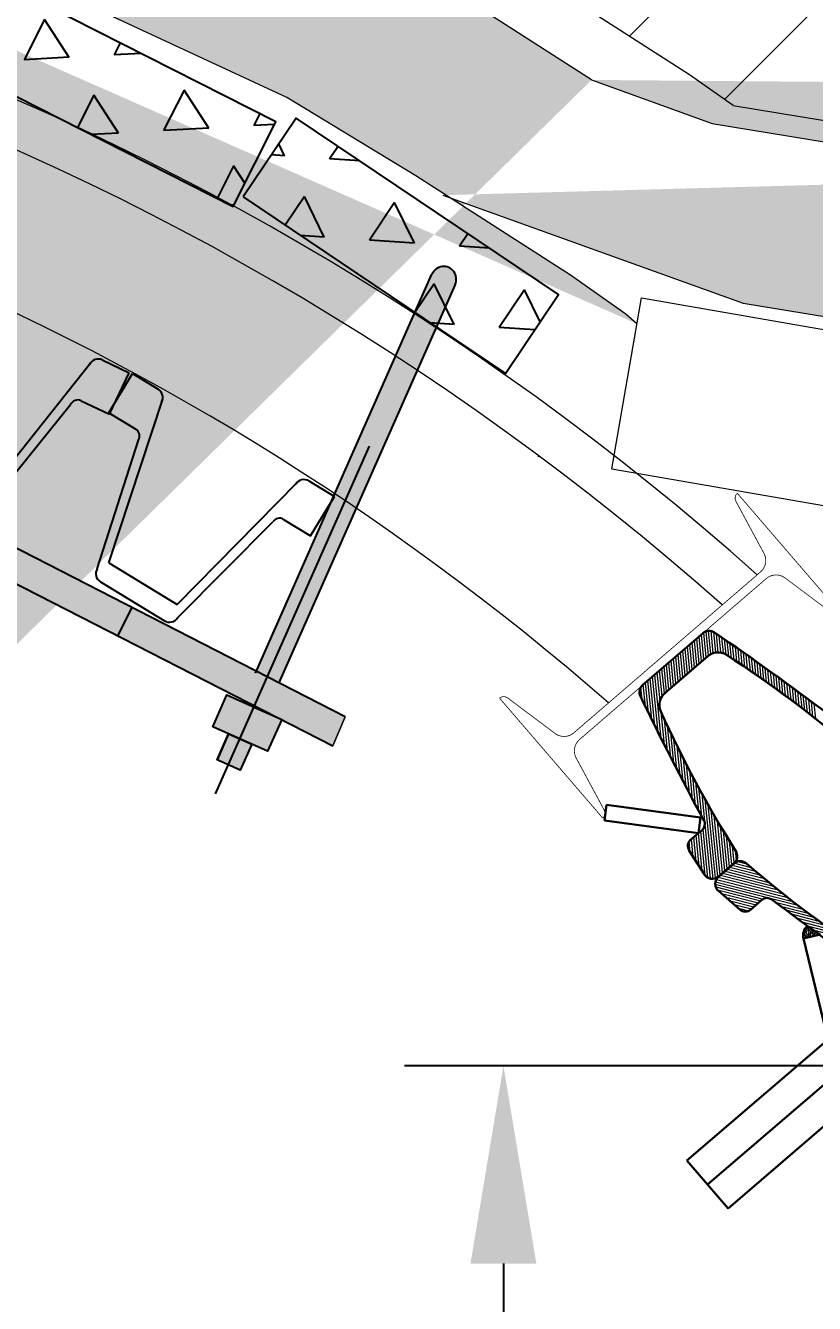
# Model space of a CAD drawing. Header units: millimetres. Extents: x -46762 to 217101, y -107409 to 31524.
# Drawn here: x 117915 to 118414, y -62025 to -61217 of the extents above; entities that cross this region are included whole.
import ezdxf

# ---------------------------------------------------------------- set-up
doc = ezdxf.new("R2010")
doc.units = ezdxf.units.MM
doc.styles.get("Standard").update_dxf_attribs({"font": 'TIMES.TTF'})
doc.dimstyles.new('ISO-25', dxfattribs={"dimscale": 50, "dimtxt": 2.5, "dimasz": 2.5, "dimexe": 1.25, "dimexo": 0.625, "dimtad": 1, "dimdec": 0, "dimtxsty": 'Standard', "dimcen": 2.5, "dimadec": 0, "dimazin": 0, "dimtfac": 1, "dimtdec": 0, "dimtmove": 0, "dimatfit": 3, "dimfxl": 1, "dimarcsym": 0})

# ---------------------------------------------------------------- blocks, each defined once
blk = doc.blocks.new('затяж')
h = blk.add_hatch()
h.set_pattern_fill('TRIANG', scale=6, style=0)
h.set_pattern_definition([(59.99999999999999, (-60928.14965484699, 7032.150187674619), (-28.5749897581405, 49.49334591314033), [28.575, -28.575]), (120, (-60928.14965484699, 7032.150187674619), (-57.14998975814051, 5.913140350699564e-06), [28.57499999999999, -28.57499999999999]), (0, (-60942.43715484699, 7056.896887674618), (28.575, 49.49334), [28.575, -28.575])])
h.paths.add_polyline_path([(59094.13031474774, -5736.145065864868), (59094.13031474774, -5936.145065864868), (59034.13031474774, -5936.145065864868), (59034.13031474774, -5736.145065864868)])
at = {"color": 7}
blk.add_lwpolyline([(59094.13031474774, -5736.145065864868), (59094.13031474774, -5936.145065864868), (59034.13031474774, -5936.145065864868), (59034.13031474774, -5736.145065864868), (59094.13031474774, -5736.145065864868)], dxfattribs=at)
blk = doc.blocks.new('сопр')
at = {"lineweight": 0}
h = blk.add_hatch(dxfattribs=at)
h.set_pattern_fill('AR-CONC', scale=0.01, style=0)
h.set_pattern_definition([(49.99999999999999, (0, 0), (1.82184668996004, -0.1593908553890309), [0.1905, -2.0955]), (355, (0, 0), (-0.3524282597566699, 1.9105664288218), [0.1524, -1.6764]), (100.451, (0.15182, -0.0132825), (1.469425016659592, 1.751166878202919), [0.1619, -1.7809]), (46.18420000000001, (0, 0.508), (2.710790408921299, -0.4204232793272715), [0.28575, -3.14325]), (96.6356, (0.225899, 0.472965), (2.374042344662371, 2.474255558900492), [0.24285, -2.67135]), (351.1840000000001, (0, 0.508), (2.374046058139339, 2.474251178605977), [0.2286, -2.5146]), (21, (0.254, 0.381), (1.516148798353833, -1.022655185167625), [0.1905, -2.0955]), (326.0000000000001, (0.254, 0.381), (0.6180202834764708, 1.841879661223193), [0.1524, -1.6764]), (71.4514, (0.380345, 0.295779), (2.134164907701245, 0.8192285771605745), [0.1619, -1.7809]), (37.50000000000001, (0, 0), (0.03088603250591817, 0.8455503887315311), [0, -1.65608, 0, -1.7018, 0, -1.68275]), (7.499999999999999, (0, 0), (0.6681966251030574, 1.001805748181195), [0, -0.9702799999999999, 0, -1.61798, 0, -0.6413500000000001]), (327.5, (-0.5664199999999999, 0), (1.355905951668714, -0.05728743992673458), [0, -0.635, 0, -1.9812, 0, -2.6289]), (317.5, (-0.82042, 0), (1.48129181386018, 0.2542649103333302), [0, -0.8255, 0, -1.31572, 0, -1.8669])])
edge = h.paths.add_edge_path()
edge.add_arc((64201.92335489833, -2667.571534069697), 8.299528506652026, 92.51439684783877, 152.5514570375888)
edge.add_line((64194.55814440739, -2663.74585140423), (64204.30368661218, -2668.748662409661))
edge.add_line((64204.3036866122, -2668.74866240967), (64201.55925110142, -2659.279996099849))
at = {"color": 7, "lineweight": 0}
for p, q in [((64208.83042515846, -2509.322464501332), (64232.18288210293, -2476.031672502046)), ((64209.91696833994, -2505.009127306523), (64230.24490313667, -2476.030033128038)), ((64211.0199338806, -2500.672378727457), (64228.30692417039, -2476.028393754037)), ((64212.13962152954, -2496.311791447755), (64226.36894520409, -2476.02675438008)), ((64213.27634053949, -2491.926924603067), (64224.4309662378, -2476.025115006079)), ((64214.43041009516, -2487.517323170072), (64222.49298727154, -2476.023475632075)), ((64215.60215976726, -2483.082517319432), (64220.3785997788, -2476.273320698285)), ((64223.82573682001, -2490.70983352861), (64234.12086106918, -2476.033311876025)), ((64226.68535328944, -2489.397605051789), (64236.05884003548, -2476.034951249985)), ((64228.87405126838, -2489.041824454023), (64237.99681900172, -2476.036590624029)), ((64230.82110627997, -2489.030525200746), (64239.934797968, -2476.038229997997)), ((64232.75908524626, -2489.032164574677), (64241.87277693425, -2476.039869372005)), ((64234.69706421254, -2489.033803948674), (64243.81075590056, -2476.041508745966)), ((64236.6350431788, -2489.035443322682), (64245.74873486681, -2476.043148119945)), ((64238.57302214507, -2489.037082696654), (64247.68671383309, -2476.044787493942)), ((64240.51100111133, -2489.038722070658), (64249.62469279936, -2476.046426867913)), ((64242.44898007762, -2489.040361444655), (64251.56267176565, -2476.04806624191)), ((64244.38695904386, -2489.042000818634), (64253.5006507319, -2476.049705615889)), ((64246.32493801013, -2489.043640192645), (64255.43862969815, -2476.051344989901)), ((64248.26291697641, -2489.045279566642), (64257.37660866444, -2476.052984363894)), ((64250.2008959427, -2489.046918940574), (64259.31458763069, -2476.054623737873)), ((64252.13887490895, -2489.048558314618), (64261.252566597, -2476.056263111837)), ((64254.07685387519, -2489.050197688601), (64263.19054556323, -2476.057902485882)), ((64256.01483284145, -2489.051837062605), (64265.12852452948, -2476.05954185986)), ((64257.95281180775, -2489.053476436566), (64267.06650349576, -2476.061181233854)), ((64259.89079077405, -2489.055115810523), (64269.00448246206, -2476.062820607789)), ((64261.82876974027, -2489.056755184582), (64270.94246142832, -2476.064459981797)), ((64263.76674870661, -2489.058394558491), (64272.86683024705, -2476.085501707901)), ((64265.69152166983, -2489.078860144309), (64274.53806187717, -2476.467410708559)), ((64267.44367666454, -2489.345406427223), (64275.93857167849, -2477.235255292508)), ((64269.01447022379, -2489.870497917629), (64277.09328241931, -2478.353506063533)), ((64270.42967823002, -2490.617389036874), (64277.96522351312, -2479.874867544724)), ((64271.6987625599, -2491.57259112431), (64278.52630415494, -2481.839385421452)), ((64272.81930076845, -2492.739557568653), (64279.05629061024, -2483.848230543899)), ((64273.77591977173, -2494.140203928488), (64279.58461644021, -2485.859443020265)), ((64274.53241380121, -2495.826144417988), (64280.11127715809, -2487.873029246934)), ((64275.10841437519, -2497.76939274016), (64280.63626825111, -2489.888995657147)), ((64275.67289567565, -2499.72906270649), (64281.15958518047, -2491.907348721368)), ((64276.23321569052, -2501.694664917726), (64281.681223381, -2493.928094947587)), ((64206.70545198504, -2517.880549697507), (64218.28340337292, -2501.375255528757)), ((64207.76001368534, -2513.61280465778), (64219.64522715675, -2496.669483854963)), ((64276.78934635415, -2503.666239383634), (64282.20117826091, -2495.951240881674)), ((64277.34125918686, -2505.643826704312), (64282.71944520182, -2497.976793107657)), ((64277.8889252864, -2507.627468082224), (64283.23601955827, -2500.004758247931)), ((64278.43231531944, -2509.617205334354), (64283.75089665764, -2502.03514296365)), ((64204.64279158034, -2526.349803066427), (64215.72436633819, -2510.552133417979)), ((64205.66646647466, -2522.126089634847), (64216.97745978484, -2506.001365521664)), ((64278.97139951273, -2511.613080904808), (64284.26407179997, -2504.067953955091)), ((64279.50614764412, -2513.615137877776), (64284.77554025758, -2506.103197961816)), ((64280.0365290332, -2515.623419990596), (64285.28529727503, -2508.140881763175)), ((64280.56251253169, -2517.637971647579), (64285.7933380688, -2510.181012178422)), ((64280.56251253169, -2517.637971647579), (64285.79333806875, -2510.181012178447)), ((64202.64034945476, -2534.733210470215), (64213.36592867279, -2519.443040888971)), ((64203.63416941204, -2530.552057635163), (64214.52136332104, -2515.031493407485)), ((64281.12699383216, -2519.597641613906), (64286.29965782697, -2512.223596067306)), ((64281.68731384703, -2521.563243825145), (64286.80425170931, -2514.268640330043)), ((64282.11375697733, -2523.719698224966), (64287.30711484663, -2516.316151907933)), ((64282.62182772707, -2525.75978593561), (64287.80824234084, -2518.366137783712)), ((64200.69614924626, -2543.033589370742), (64211.18870190316, -2528.075617758888)), ((64201.66108827573, -2538.893608604376), (64212.25575021143, -2523.790072062453)), ((64283.12533747568, -2527.806375717522), (64288.30762926461, -2520.418604981653)), ((64283.62425205261, -2529.859516283537), (64288.80527066111, -2522.473560568022)), ((64284.11853674494, -2531.919257119753), (64289.30116154383, -2524.531011651612)), ((64284.60815628537, -2533.985648502505), (64289.79529689629, -2526.590965383737)), ((64199.74530227773, -2547.153480779023), (64210.16282347769, -2532.302472500072)), ((64285.09307484012, -2536.058741515739), (64290.2876716718, -2528.653428958885)), ((64285.57325599628, -2538.138588068901), (64290.77828079323, -2530.718409614914)), ((64285.57325599628, -2538.138588068905), (64290.77828079323, -2530.718409614907)), ((64286.04866274883, -2540.225240915603), (64291.26711915272, -2532.78591463347)), ((64286.5192574874, -2542.318753672542), (64291.75418161145, -2534.855951340396)), ((64197.88499537467, -2555.334263073997), (64208.22746075463, -2540.590252859467)), ((64198.8083235704, -2551.253601873603), (64209.17630282971, -2536.473219586842)), ((64286.98500198238, -2544.419180838922), (64292.23946299937, -2536.928527105923)), ((64287.44585737096, -2546.526577816883), (64292.72295811495, -2539.003649345301)), ((64287.90178414244, -2548.641000932032), (64293.20466172495, -2541.081325518979)), ((64288.35274212332, -2550.762507454954), (64293.68456856401, -2543.161563133046)), ((64196.07844841671, -2563.438406274679), (64206.436681886, -2548.671917389744)), ((64196.97510576357, -2559.39576649895), (64207.31473765058, -2544.655795654857)), ((64288.79869046177, -2552.891155623085), (64294.16267333461, -2545.244369739652)), ((64289.23958761182, -2555.027004663676), (64294.63897070655, -2547.329752937312)), ((64289.67539131684, -2557.170114816894), (64295.11345531688, -2549.417720371446)), ((64290.10605859267, -2559.320547360014), (64295.58612176948, -2551.508279734579)), ((64291.47070884471, -2557.375129462405), (64295.58612176947, -2551.508279734553)), ((64174.66521371621, -2596.729065256339), (64205.59193958416, -2552.640548123512)), ((64175.82573359452, -2597.839034638026), (64204.77924561915, -2556.563491394176)), ((64177.23195472144, -2598.59873727131), (64203.99741565247, -2560.442435570843)), ((64290.53154571016, -2561.47836463249), (64296.05696463486, -2553.60143876688)), ((64290.95180817722, -2563.643630061291), (64296.52597844983, -2555.697205256572)), ((64178.91030360347, -2598.970500061052), (64203.24533906626, -2564.278963927893)), ((64180.83695906287, -2598.98828199823), (64202.52197267347, -2568.074563611815)), ((64173.35585679264, -2593.0668918345), (64189.53962826166, -2569.995633378909)), ((64173.78571116272, -2595.218483239663), (64191.53824229593, -2569.910832621954)), ((64173.78635716673, -2589.688796044738), (64187.60164929539, -2569.993994004937)), ((64174.31628008717, -2586.16896547658), (64185.66367032911, -2569.992354630966)), ((64174.84620300763, -2582.649134908319), (64183.72569136282, -2569.990715257005)), ((64175.37612592802, -2579.129304340204), (64181.78771239655, -2569.989075883001)), ((64175.90604884851, -2575.609473771936), (64179.72212713241, -2570.169349475629)), ((64182.77493802915, -2598.989921372202), (64201.82633510215, -2571.830633646685)), ((64184.71291699538, -2598.991560746246), (64201.15750176807, -2575.548492101094)), ((64186.65089596174, -2598.993200120189), (64200.51460036218, -2579.229382521375)), ((64188.58887492799, -2598.994839494168), (64199.89680678886, -2582.874479721442)), ((64190.5268538943, -2598.996478868128), (64199.30334150272, -2586.484895005608)), ((64192.46889934685, -2598.992321141224), (64198.73346619539, -2590.06168089142)), ((64175.82365947079, -2600.290945187771), (64204.70729855319, -2641.615414013129)), ((64177.23116387752, -2599.533622737868), (64203.93203224877, -2637.735152658322)), ((64178.91013931837, -2599.164699971854), (64203.18644752156, -2633.897357400354)), ((64180.83682210417, -2599.150177647651), (64202.46950370206, -2630.100539329931)), ((64182.77480107044, -2599.151817021626), (64201.78022178658, -2626.343297764623)), ((64184.71278003672, -2599.153456395597), (64201.1176794222, -2622.624313073484)), ((64186.65075900297, -2599.155095769569), (64200.48100640495, -2618.942340236186)), ((64188.58873796926, -2599.15673514357), (64199.86938062809, -2615.296203046317)), ((64190.52671693556, -2599.158374517592), (64199.28202442743, -2611.684788882187)), ((64192.46875257431, -2599.165817863657), (64198.71820127632, -2608.107043978744)), ((64194.82355924066, -2599.763821956378), (64198.17721279087, -2604.561969142451)), ((64194.82471437321, -2598.398301848603), (64198.18648079348, -2593.605835389324)), ((64173.34571251898, -2605.058902539524), (64189.49042799578, -2628.157508276563)), ((64173.77049709016, -2608.437721835096), (64187.55244902951, -2628.155868902559)), ((64173.77920641396, -2602.90804145296), (64191.48889569926, -2628.245690240521)), ((64174.66126336664, -2601.398949571481), (64205.51335437242, -2645.539726615825)), ((64174.29446427058, -2611.958443909352), (64185.61447006322, -2628.154229528533)), ((64174.81843145099, -2615.479165983583), (64183.67649109697, -2628.152590154587)), ((64175.34239863139, -2618.999888057846), (64181.7385121307, -2628.150950780644)), ((64175.86636581183, -2622.520610132127), (64179.67323481413, -2627.967182808035)), ((64196.01814504261, -2634.72578863665), (64206.35138118687, -2649.509780836874)), ((64196.9079616164, -2638.769939625374), (64207.22264106929, -2653.527382351993)), ((64197.81097852124, -2642.83297662314), (64208.1284846292, -2657.594463508427)), ((64198.72740157968, -2646.915194104899), (64209.07035999496, -2661.713096175834)), ((64199.65744220716, -2651.016894547451), (64210.04982300459, -2665.885506326555)), ((64200.60131762786, -2655.138388738247), (64211.06854881038, -2670.114090638395)), ((64201.55925110142, -2659.279996099849), (64212.12834514451, -2674.401435474232)), ((64202.53147216121, -2663.442045030763), (64213.23116754663, -2678.750338668331))]:
    blk.add_line(p, q, dxfattribs=at)
at = {"color": 7, "lineweight": 30}
for p, q in [((64222.09819664234, -2476.023141671016), (64272.3845716205, -2476.065679890722)), ((64229.38274504166, -2489.029308463028), (64265.07802932488, -2489.059503796183)), ((64155.36193568532, -2518.464363526455), (64147.87425642599, -2525.092686037411)), ((64195.1318707511, -2563.390439082454), (64155.36193568532, -2518.464363526455)), ((64147.87425642599, -2525.092686037411), (64187.64419149177, -2570.01876159341)), ((64187.64419149177, -2570.01876159341), (64195.1318707511, -2563.390439082454)), ((64173.40079129269, -2592.249784628119), (64176.12658905511, -2574.14461137219)), ((64181.05909657504, -2569.988459532695), (64190.61219260925, -2569.996540681866)), ((64179.35011276685, -2599.148920011248), (64192.20499097417, -2599.159794202009)), ((64179.35024971535, -2598.987024361908), (64192.20512792267, -2598.997898552669)), ((64173.3892645434, -2605.876084585681), (64176.08442739242, -2623.985843537288)), ((64181.00989631934, -2628.150334430244), (64190.56299235349, -2628.158415579419)), ((64194.55814440739, -2663.74585140423), (64167.15704368727, -2717.12355910441)), ((64204.30368661218, -2668.748662409661), (64194.55814440739, -2663.74585140423)), ((64204.3036866122, -2668.74866240967), (64201.55925110142, -2659.279996099849)), ((64046.98660224275, -2722.036995163442), (64046.9696838614, -2742.036988007651)), ((64446.98717790077, -2722.689073169142), (64046.98660224275, -2722.036995163442)), ((64046.96968386076, -2742.036988007651), (64046.95276547941, -2762.036980851863)), ((64446.97025951878, -2742.689066013354), (64046.96968386076, -2742.036988007651)), ((64046.95276547943, -2762.036980851855), (64446.95360651043, -2762.375349311245))]:
    blk.add_line(p, q, dxfattribs=at)
at = {"color": 7, "linetype": 'Continuous', "const_width": 0.5}
for points in [[(64148.0028474494, -2423.226619102924, -0.3521042812323815), (64151.90937965901, -2426.36696446574, -0.3521042812323815)], [(64346.47992081343, -2423.226619102924, 0.3521042812323815), (64342.57338860381, -2426.36696446574, 0.3521042812323815)], [(64247.24138413141, -2470.488766060183), (64169.32056133719, -2470.488766060183, -0.3521042812323841), (64160.04254733936, -2463.030445823495), (64156.69509636147, -2447.818610163486)], [(64247.24138413141, -2470.488766060183), (64325.16220692563, -2470.488766060183, 0.3521042812323841), (64334.44022092347, -2463.030445823495), (64337.78767190135, -2447.818610163486)], [(64247.24138413141, -2476.044410780869), (64325.16220692563, -2476.044410780869, -0.3521042812323841), (64334.44022092347, -2483.502731017556), (64337.78767190135, -2498.714566677566)], [(64148.0028474494, -2523.306557738128, 0.3521042812323815), (64151.90937965901, -2520.166212375312, 0.3521042812323815)]]:
    blk.add_lwpolyline(points, format="xyb", dxfattribs=at)
for points in [[(64148.0028474494, -2473.266588420526), (64148.0028474494, -2423.22661910288)], [(64346.47992081343, -2473.266588420526), (64346.47992081343, -2423.22661910288)], [(64156.69509636147, -2447.818610163486), (64151.90937965901, -2426.070857478179)], [(64337.78767190135, -2447.818610163486), (64342.57338860381, -2426.070857478179)], [(64148.0028474494, -2473.266588420526), (64148.0028474494, -2523.306557738172)], [(64346.47992081343, -2473.266588420526), (64346.47992081343, -2523.306557738172)], [(64156.69509636147, -2498.714566677566), (64151.90937965901, -2520.462319362873)], [(64337.78767190135, -2498.714566677566), (64342.57338860381, -2520.462319362873)]]:
    blk.add_lwpolyline(points, dxfattribs=at)
at = {"color": 7, "linetype": 'Continuous', "lineweight": 30, "const_width": 0.5}
blk.add_lwpolyline([(64247.24138413141, -2476.044410780869), (64169.32056133719, -2476.044410780869, 0.3521042812323841), (64160.04254733936, -2483.502731017556), (64156.69509636147, -2498.714566677566)], format="xyb", dxfattribs=at)
at = {"color": 7, "lineweight": 30}
for centre, radius, start, end in [((64222.09312112781, -2482.023139525278), 5.999999999999967, 88.55795276308022, 165.1908510867638), ((64272.37949610599, -2482.065677745002), 5.999999999999967, 14.71221371452879, 91.34511203825247), ((66106.20786860578, -2984.984279080065), 1956.091849773699, 165.0531000712083, 167.6351816048644), ((62387.41651654102, -2981.83848136276), 1956.091849773699, 12.26788319689842, 14.84996472987031), ((64229.37428585079, -2499.029304885134), 9.999999999999947, 86.30292904929168, 163.4163146823902), ((64265.06957013401, -2499.059500218289), 9.999999999999947, 16.48675011903077, 93.60013575134845), ((64929.58206621752, -2704.671139233687), 739.7803755817811, 163.6302472352852, 171.3911670739528), ((63564.51487929355, -2703.516402429697), 739.7803755817811, 8.511897727422332, 16.27281756638537), ((64190.61642220468, -2564.996542467761), 4.999999999999973, 269.9515324010541, 348.198410721026), ((64181.0548669796, -2574.988457743741), 4.999999999999973, 89.51427913074228, 172.5927093947519), ((64179.3553252299, -2592.987026508647), 5.999999999999967, 169.9344177067899, 270.5455858640982), ((64179.34503725229, -2605.148917864495), 5.999999999999985, 89.35747893691448, 189.9686470945139), ((64192.19991545963, -2605.159792054757), 5.999999999999985, 8.140764774182939, 89.95153240105405), ((64192.21020343721, -2592.997900699935), 5.999999999999967, 269.9515324010541, 351.7623000267216), ((64929.75965592486, -2494.734226765155), 739.7803755817832, 188.5118977274223, 196.2728175663854), ((64181.01412591478, -2623.150336219198), 4.999999999999988, 187.3103554066714, 270.3887856705797), ((64190.55876275807, -2633.158413793542), 4.999999999999988, 11.70465407978735, 89.95153240105405), ((66106.85801867745, -2216.412147832089), 1956.091849773704, 192.2678831968984, 194.8499647298703), ((64201.92335489833, -2667.571534069697), 8.299528506652026, 92.51439684783877, 152.5514570375888)]:
    blk.add_arc(centre, radius, start, end, dxfattribs=at)
blk = doc.blocks.new('СВПУСИЛ')
for p, q in [((92889.34829006574, -42718.48972523742), (92841.87090192134, -42717.02425091516)), ((92835.68864560979, -42722.83628213483), (92813.13744283852, -42805.17972907244)), ((92895.1603212854, -42724.67198154904), (92912.59007695144, -42808.24951212644)), ((92839.92056259899, -42729.97024166628), (92812.07433528174, -42834.5254429917)), ((92890.49647502229, -42731.53135747064), (92839.92056259899, -42729.97024166628)), ((92890.49647502229, -42731.53135747064), (92911.8412693842, -42837.60492747583)), ((92807.98556257886, -42810.02308842212), (92787.99508336019, -42809.40604660222)), ((92937.42391551984, -42814.01843420598), (92917.43343630117, -42813.40139238608)), ((92806.09132797911, -42838.97843119822), (92787.10037272134, -42838.39224146931)), ((92936.52920488098, -42843.00462907307), (92917.5382496232, -42842.41843934415))]:
    blk.add_line(p, q)
at = {"color": 7}
for p, q in [((92787.99508336019, -42809.40604660222), (92787.10037272134, -42838.39224146931)), ((92937.42391551984, -42814.01843420598), (92936.52920488098, -42843.00462907307))]:
    blk.add_line(p, q, dxfattribs=at)
for centre, radius, start, end in [((92841.68578937539, -42723.02139468079), 5.999999999999999, 88.23202484565921, 178.2320248464925), ((92889.16317751977, -42724.48686900306), 5.999999999999999, 358.2320248464926, 88.23202484565921), ((92808.13982303382, -42805.02546861746), 4.999999999999999, 268.2320248456592, 358.2320248464926), ((92917.58769675612, -42808.40377258141), 4.999999999999999, 178.2320248464925, 268.2320248456592), ((92806.27644052506, -42832.98128743262), 5.999999999999999, 268.2320248456592, 358.2320248464926), ((92917.7233621692, -42836.42129557856), 5.999999999999999, 178.2320248464925, 268.2320248456592)]:
    blk.add_arc(centre, radius, start, end)
blk = doc.blocks.new('*D307')
at = {"color": 0, "lineweight": -2}
for p, q in [((118432.737894048, -61874.48494132239), (118154.3790687754, -61874.48494132239)), ((118216.8790687754, -61999.48494132239), (118216.8790687754, -64135.77303888099)), ((118952.04455133, -64260.77303888099), (118154.3790687754, -64260.77303888099))]:
    blk.add_line(p, q, dxfattribs=at)
at = {"color": 0, "lineweight": 0}
for points in [[(118196.0457354421, -61999.48494132239), (118237.7124021087, -61999.48494132239), (118216.8790687754, -61874.48494132239)], [(118196.0457354421, -64135.77303888099), (118237.7124021087, -64135.77303888099), (118216.8790687754, -64260.77303888099)]]:
    blk.add_solid(points, dxfattribs=at)
at = {"layer": 'Defpoints', "color": 0, "lineweight": 0}
for p in [(118463.987894048, -61874.48494132239), (118216.8790687754, -64260.77303888099), (118983.29455133, -64260.77303888099)]:
    blk.add_point(p, dxfattribs=at)
at = {"color": 0, "lineweight": 15, "insert": (118122.0475979751, -63067.62899010166), "char_height": 125, "attachment_point": 5, "rotation": 90}
blk.add_mtext('2500', dxfattribs=at)

msp = doc.modelspace()

# ---------------------------------------------------------------- hatches: boundary and pattern name
at = {"lineweight": 0}
h = msp.add_hatch(dxfattribs=at)
h.set_pattern_fill('JIS_WOOD', scale=100, style=0)
h.set_pattern_definition([(45, (56195.76325502712, -58324.64049932285), (-49.99999991609842, 49.99999991609842), [])])
h.paths.add_polyline_path([(118750.6534083098, -61682.60945794475), (118752.1618696954, -61706.47995141597), (118077.335959124, -61582.50039623585), (118184.405920295, -61219.59797723568), (118348.9813645023, -61278.76440225547), (118383.5420986236, -61284.43236431377), (118372.1248235221, -61274.63384550296), (118334.618646199, -61248.08212775231), (118229.9147656879, -61180.92165640197), (118142.4009282779, -61127.81787509421), (117987.6888113358, -61055.97172512751), (117820.7092073889, -60994.17817127724), (117734.1855293716, -60961.33934482369), (117539.233634408, -60923.0274382624), (117477.9002337936, -60909.89197684226), (117359.155455072, -60895.09214854541), (117240.9472528315, -60885.11908793316), (117198.29455133, -60884.24012935422), (117155.6418498286, -60885.11908793316), (117037.4336475881, -60895.09214854541), (116918.6888688665, -60909.89197684226), (116857.355468252, -60923.0274382624), (116662.4035732884, -60961.33934482369), (116575.8798952712, -60994.17817127724), (116408.9002913243, -61055.97172512751), (116254.1881743822, -61127.81787509421), (116166.6743369722, -61180.92165640197), (116061.9704564611, -61248.08212775231), (116024.464279138, -61274.63384550296), (115880.6917520873, -61398.02211444307), (115850.9996498785, -61402.70744725284), (115825.9955316629, -61426.13584033466), (115813.4934725552, -61457.37323670161), (115669.3123174432, -61608.66463535051), (115676.0019449586, -61646.55016244807), (115575.6598376048, -61766.89325899729), (115459.709175726, -61931.80736048106), (115350.4481413626, -62114.5502097451), (115267.9444643723, -62301.7505053092), (115202.6884649063, -62461.55220290623), (115141.0438384059, -62654.33104957284), (115089.3423026176, -62924.61897410438), (115063.5134358043, -63258.64457685377), (115063.5134358043, -64263.94048848236), (119333.0756668558, -64263.94048848236), (119333.0756668558, -63258.64457685377), (119307.2468000424, -62924.61897410438), (119255.5452642542, -62654.33104957284), (119193.9006377538, -62461.55220290623), (119128.6446382878, -62301.7505053092), (119046.1409612974, -62114.5502097451), (118936.8799269341, -61931.80736048106), (118820.9292650552, -61766.89325899729)])
h.paths.add_polyline_path([(119046.055732599, -64581.17296892763), (119653.2928341847, -64452.10073849611), (119653.2928341847, -64132.12816369134), (119333.0756668558, -64200.19242376649), (119333.0756668558, -63258.64457685383), (119307.2468000425, -62924.61897410447), (119255.5452642542, -62654.33104957284), (119193.9006377537, -62461.55220290615), (119128.6446382877, -62301.75050530936), (119046.1409612975, -62114.55020974522), (118936.8799269341, -61931.80736048109), (118820.9292650552, -61766.89325899728), (118750.6534083098, -61682.60945794472), (118752.1618696954, -61706.47995141597), (118077.335959124, -61582.50039623585), (118184.405920295, -61219.59797723568), (118348.9813645024, -61278.76440225548), (118383.5420986236, -61284.43236431377), (118372.1248235221, -61274.63384550291), (118362.1478556018, -61267.57085867964), (118440.5054303993, -61280.4215047155), (118620.1096206667, -61100.1441849437), (118698.3943887555, -61113.04402718857), (118548.1993643509, -60984.14385102234), (118505.0672604293, -60953.60937560909), (118384.6577978416, -60876.37483355621), (118284.01688482, -60815.30548505228), (118106.0979503366, -60732.68241259058), (117914.0714057977, -60661.61982566275), (117814.5691760779, -60623.85517524118), (117590.3744968697, -60579.7964826957), (117519.8410861631, -60564.69070206254), (117383.2845906333, -60547.67089952116), (117247.3451580567, -60536.20187981708), (117198.29455133, -60535.19107745129), (117149.2439446033, -60536.20187981708), (117013.3045120268, -60547.67089952116), (116876.7480164969, -60564.69070206254), (116806.2146057904, -60579.7964826957), (116582.0199265822, -60623.85517524118), (116482.5176968624, -60661.61982566275), (116290.4911523234, -60732.68241259058), (116112.57221784, -60815.30548505228), (116011.9313048185, -60876.37483355621), (115891.5218422308, -60953.60937560909), (115848.3897383091, -60984.14385102234), (115683.0513322009, -61126.04036030346), (115648.9054146608, -61131.42849303471), (115620.1506787129, -61158.3711450788), (115605.773310739, -61194.29415090079), (115439.9649823601, -61368.27925934702), (115447.6580540029, -61411.84761550922), (115332.2646305461, -61550.24217654082), (115198.9213693854, -61739.89339324715), (115073.2711798675, -61950.04766990081), (114978.3919513286, -62165.32800979952), (114903.3475519427, -62349.0999620361), (114832.4562314673, -62570.7956357027), (114772.9994653108, -62881.62674891397), (114743.2962684754, -63265.75619207577), (114743.2962684754, -64581.17296892763)])
at = {"lineweight": 15}
h = msp.add_hatch(dxfattribs=at)
h.set_pattern_fill('GRAVEL', scale=10, style=0)
h.set_pattern_definition([(228.0128, (24572.1670675493, -18661.38355856139), (-2032.001726589601, -2286.002808951258), [34.1721, -3383.05]), (184.9697, (24549.3070675493, -18686.78355856139), (3048.004930617913, 253.9982075387458), [58.6405, -5805.4]), (132.5104, (24490.8870675493, -18691.86355856138), (2539.998151833169, -2794.002729246041), [41.34819999999999, -4093.47]), (267.2737, (24391.8270675493, -18755.36355856138), (253.9988970828173, 5079.998365336643), [53.40049999999999, -5286.639999999999]), (292.8337, (24389.2870675493, -18808.70355856138), (-1270.003605550191, 3048.001733005111), [52.3634, -5183.98]), (357.2737, (24409.6070675493, -18856.96355856139), (-5079.998365336643, 253.9988970828175), [53.40049999999999, -5286.639999999999]), (37.6942, (24462.9470675493, -18859.50355856138), (-3302.002086123993, -2539.997735698489), [70.61939999999998, -6991.310000000001]), (72.2553, (24518.8270675493, -18816.32355856138), (1778.00355654672, 5588.00162060364), [66.672, -6600.53]), (121.4296, (24539.1470675493, -18752.82355856138), (-2032.000523526448, 3301.996115997269), [53.5813, -5304.55]), (175.2364, (24511.2070675493, -18707.10355856139), (2793.997805305446, -253.9976162721156), [61.17129999999999, -2997.389999999999]), (222.3974, (24450.2470675493, -18702.02355856138), (-3048.000091723971, -2793.996365063697), [79.1078, -7831.68]), (138.8141, (24643.2870675493, -18757.90355856139), (-1777.998867422474, 1523.997655712401), [27.0005, -2673.06]), (171.4692, (24622.9670675493, -18740.12355856139), (3301.99495955914, -508.0012800045699), [51.36819999999998, -5085.459999999998]), (225, (24572.1670675493, -18732.50355856138), (-5.329070518200751e-14, -253.9998268700197), [35.9209, -323.289]), (203.1986, (24554.3870675493, -18702.02355856138), (1270.004282559083, 508.0022274306265), [19.3441, -1915.06]), (291.8014, (24536.6070675493, -18709.64355856138), (-254.0001781894509, 762.0004908731864), [27.3566, -1340.48]), (30.9638, (24546.7670675493, -18735.04355856138), (761.9991954808227, 508.0003958660552), [44.43199999999999, -1436.629999999999]), (161.5651, (24584.8670675493, -18712.18355856138), (508.0002318180981, -253.9996222465077), [32.1287, -771.0899999999999]), (16.38950000000001, (24389.2870675493, -18709.64355856138), (2540.001401396935, 761.9984149967804), [45.00880000000001, -4455.88]), (70.3462, (24432.4670675493, -18696.94355856139), (-1015.997168867651, -2793.9960488545), [37.7599, -3738.219999999999]), (293.1986, (24584.8670675493, -18661.38355856139), (-508.0022274306264, 1270.004282559083), [38.688, -1895.72]), (343.6105, (24600.1070675493, -18696.94355856139), (-2540.001401396935, 761.9984149967811), [45.00879999999999, -4455.879999999998]), (339.444, (24389.2870675493, -18867.12355856139), (-1270.001576425591, 507.9993836050138), [43.4035, -2126.77]), (294.7751, (24429.9270675493, -18882.36355856138), (-1269.997040362684, 2793.998702615667), [36.36719999999998, -3600.359999999999]), (66.80140000000002, (24587.4070675493, -18915.38355856139), (508.0022274306268, 1270.004282559083), [38.688, -1895.72]), (17.35400000000001, (24602.6470675493, -18879.82355856138), (-3302.000178185996, -1015.998467560563), [42.57829999999999, -4215.239999999999]), (69.444, (24462.9470675493, -18915.38355856139), (-507.9993836050144, -1270.001576425591), [21.7018, -2148.48]), (101.3099, (24572.1670675493, -18915.38355856139), (-253.9987462887348, 1015.996746090262), [12.9515, -1282.2]), (165.9638, (24569.6270675493, -18902.68355856138), (762.0005354697173, -253.9995604123641), [52.3634, -994.905]), (186.0090000000001, (24518.8270675493, -18889.98355856138), (2539.996254442795, 253.9994068547858), [48.5267, -4804.139999999999]), (303.6901, (24546.7670675493, -18757.90355856139), (-254.0000871307233, 507.999509923184), [36.6324, -879.178]), (353.1572, (24567.0870675493, -18788.38355856139), (4318.001785664343, -508.002275165484), [63.95569999999999, -6331.599999999999]), (60.94540000000001, (24630.5870675493, -18796.00355856138), (-1015.997636582909, -1777.995761083413), [26.1508, -2588.94]), (90, (24643.2870675493, -18773.14355856138), (-254, 254), [15.24, -238.76]), (120.2564, (24513.7470675493, -18882.36355856138), (1015.997846683611, -1777.999103247756), [35.2867, -3493.39]), (48.01279999999999, (24495.9670675493, -18851.88355856139), (2032.001726589601, 2286.002808951258), [68.3443, -3348.88]), (0, (24541.6870675493, -18801.08355856139), (254, 254), [66.04, -187.96]), (325.3048, (24607.7270675493, -18801.08355856139), (-2539.995599095369, 1778.000169048476), [40.161, -3975.93]), (254.0546, (24640.7470675493, -18823.94355856139), (-254.0006479701474, -1016.002420320363), [36.9829, -1812.17]), (207.646, (24630.5870675493, -18859.50355856138), (-4825.998304902272, -2540.001597472339), [60.2145, -5961.25]), (175.4261, (24577.2470675493, -18887.44355856139), (-3302.000760474751, 253.9987711219462), [63.70289999999999, -6306.579999999998]), (175.4261, (24577.2470675493, -18887.44355856139), (-3302.000760474751, 253.9987711219462), [63.70289999999999, -6306.579999999998])])
edge = h.paths.add_edge_path()
edge.add_line((115105.3718890499, -64260.77303888099), (115105.3718890499, -63247.91589665))
edge.add_line((115105.3718890499, -63247.91589665), (115130.6943074944, -62920.43981552315))
edge.add_line((115130.6943074944, -62920.43981552315), (115181.3820876789, -62655.45165421772))
edge.add_line((115181.3820876789, -62655.45165421772), (115241.8179960127, -62466.45278493673))
edge.add_line((115241.8179960127, -62466.45278493673), (115305.7944660774, -62309.78445395925))
edge.add_line((115305.7944660774, -62309.78445395925), (115386.680423911, -62126.25475242582))
edge.add_line((115386.680423911, -62126.25475242582), (115493.7990850516, -61947.0950962846))
edge.add_line((115493.7990850516, -61947.0950962846), (115607.4762045406, -61785.41460463384))
edge.add_line((115607.4762045406, -61785.41460463384), (115705.8508195933, -61667.43117664442))
edge.add_line((115705.8508195933, -61667.43117664442), (115699.2923612449, -61630.28850301935))
edge.add_line((115699.2923612449, -61630.28850301935), (115840.6464348841, -61481.96360238318))
edge.add_line((115840.6464348841, -61481.96360238318), (115852.903355578, -61451.33870398421))
edge.add_line((115852.903355578, -61451.33870398421), (115877.4171969658, -61428.36969115889))
edge.add_line((115877.4171969658, -61428.36969115889), (115906.527101092, -61423.7762276199))
edge.add_line((115906.527101092, -61423.7762276199), (116047.4805589849, -61302.80733650215))
edge.add_line((116047.4805589849, -61302.80733650215), (116084.2513210664, -61276.77624066817))
edge.add_line((116084.2513210664, -61276.77624066817), (116186.9021843126, -61210.9326413051))
edge.add_line((116186.9021843126, -61210.9326413051), (116272.7000641263, -61158.87011061121))
edge.add_line((116272.7000641263, -61158.87011061121), (116424.3786101479, -61088.43270868308))
edge.add_line((116424.3786101479, -61088.43270868308), (116588.0841042135, -61027.85079314359))
edge.add_line((116588.0841042135, -61027.85079314359), (116672.9112395245, -60995.65586524796))
edge.add_line((116672.9112395245, -60995.65586524796), (116864.0405483124, -60958.09517254081))
edge.add_line((116864.0405483124, -60958.09517254081), (116924.1713332285, -60945.21726918773))
edge.add_line((116924.1713332285, -60945.21726918773), (117040.5877829556, -60930.70763360259))
edge.add_line((117040.5877829556, -60930.70763360259), (117156.478177309, -60920.93012319843))
edge.add_line((117156.478177309, -60920.93012319843), (117198.29455133, -60920.06839910142))
edge.add_line((115205.034872968, -64260.77303888099), (115205.034872968, -63251.9129488442))
edge.add_line((115205.034872968, -63251.9129488442), (115229.1514619627, -62940.03096681862))
edge.add_line((115229.1514619627, -62940.03096681862), (115277.4255383289, -62687.66128938488))
edge.add_line((115277.4255383289, -62687.66128938488), (115334.9835462659, -62507.66236626013))
edge.add_line((115334.9835462659, -62507.66236626013), (115395.913517756, -62358.45443199587))
edge.add_line((115395.913517756, -62358.45443199587), (115472.9477633119, -62183.66424005927))
edge.add_line((115472.9477633119, -62183.66424005927), (115574.9655358267, -62013.03599611524))
edge.add_line((115574.9655358267, -62013.03599611524), (115683.2294591496, -61859.05457549548))
edge.add_line((115683.2294591496, -61859.05457549548), (115776.9195687236, -61746.68940598174))
edge.add_line((115776.9195687236, -61746.68940598174), (115770.6734179156, -61711.31543110072))
edge.add_line((115770.6734179156, -61711.31543110072), (115905.2963451911, -61570.05362097104))
edge.add_line((115905.2963451911, -61570.05362097104), (115916.9696029947, -61540.88705106726))
edge.add_line((115916.9696029947, -61540.88705106726), (115940.3161186022, -61519.01180075743))
edge.add_line((115940.3161186022, -61519.01180075743), (115968.0398368177, -61514.63707357744))
edge.add_line((115968.0398368177, -61514.63707357744), (116102.281225287, -61399.42860584625))
edge.add_line((116102.281225287, -61399.42860584625), (116137.300998698, -61374.63708600437))
edge.add_line((116137.300998698, -61374.63708600437), (116235.0637255991, -61311.92889613478))
edge.add_line((116235.0637255991, -61311.92889613478), (116316.7759920884, -61262.34553356917))
edge.add_line((116316.7759920884, -61262.34553356917), (116461.2317502042, -61195.26229363761))
edge.add_line((116461.2317502042, -61195.26229363761), (116617.1417445524, -61137.56523121905))
edge.add_line((116617.1417445524, -61137.56523121905), (116697.9294924677, -61106.90339512797))
edge.add_line((116697.9294924677, -61106.90339512797), (116879.957405599, -61071.13130683545))
edge.add_line((116879.957405599, -61071.13130683545), (116937.2248198048, -61058.86663697538))
edge.add_line((116937.2248198048, -61058.86663697538), (117048.0976290687, -61045.04793641809))
edge.add_line((117048.0976290687, -61045.04793641809), (117158.4694332147, -61035.73602174746))
edge.add_line((117158.4694332147, -61035.73602174746), (117198.29455133, -61034.91533213127))
edge.add_line((115105.3718890499, -64260.77303888099), (115205.034872968, -64260.77303888099))
edge.add_line((118272.6618777742, -61251.32682667549), (118209.6869183475, -61210.9326413051))
edge.add_line((118209.6869183475, -61210.9326413051), (118123.8890385338, -61158.87011061121))
edge.add_line((118123.8890385338, -61158.87011061121), (117972.2104925121, -61088.43270868308))
edge.add_line((117972.2104925121, -61088.43270868308), (117808.5049984465, -61027.85079314359))
edge.add_line((117808.5049984465, -61027.85079314359), (117723.6778631355, -60995.65586524796))
edge.add_line((117723.6778631355, -60995.65586524796), (117532.5485543477, -60958.09517254081))
edge.add_line((117532.5485543477, -60958.09517254081), (117472.4177694316, -60945.21726918773))
edge.add_line((117472.4177694316, -60945.21726918773), (117356.0013197045, -60930.70763360259))
edge.add_line((117356.0013197045, -60930.70763360259), (117240.1109253511, -60920.93012319843))
edge.add_line((117240.1109253511, -60920.93012319843), (117198.29455133, -60920.06839910142))
edge.add_line((118301.3469224753, -61405.46964586953), (118294.3078773731, -61399.42860584625))
edge.add_line((118294.3078773731, -61399.42860584625), (118259.2881039621, -61374.63708600437))
edge.add_line((118259.2881039621, -61374.63708600437), (118161.525377061, -61311.92889613478))
edge.add_line((118161.525377061, -61311.92889613478), (118079.8131105717, -61262.34553356917))
edge.add_line((118079.8131105717, -61262.34553356917), (117935.3573524558, -61195.26229363761))
edge.add_line((117935.3573524558, -61195.26229363761), (117779.4473581077, -61137.56523121905))
edge.add_line((117779.4473581077, -61137.56523121905), (117698.6596101924, -61106.90339512797))
edge.add_line((117698.6596101924, -61106.90339512797), (117516.6316970611, -61071.13130683545))
edge.add_line((117516.6316970611, -61071.13130683545), (117459.3642828553, -61058.86663697538))
edge.add_line((117459.3642828553, -61058.86663697538), (117348.4914735914, -61045.04793641809))
edge.add_line((117348.4914735914, -61045.04793641809), (117238.1196694453, -61035.73602174746))
edge.add_line((117238.1196694453, -61035.73602174746), (117198.29455133, -61034.91533213127))
edge.add_line((118178.6439295439, -61324.17516172514), (118368.5959032119, -61392.46468852251))
edge.add_line((118368.5959032119, -61392.46468852251), (118950.3521756387, -61487.87274518359))
edge.add_line((118950.3521756387, -61487.87274518359), (118983.6967300038, -61505.51565924159))
edge.add_line((118983.6967300038, -61505.51565924159), (120137.975414228, -61266.90110561571))
edge.add_line((118272.6618777742, -61251.32682667549), (118348.9813645023, -61278.76440225547))
edge.add_line((118348.9813645023, -61278.76440225547), (118930.7376369291, -61374.17245891655))
edge.add_line((118930.7376369291, -61374.17245891655), (118964.0821912943, -61391.81537297455))
edge.add_line((118964.0821912943, -61391.81537297455), (120094.5353447346, -61158.12607567594))
edge.add_line((120094.5353447346, -61158.12607567594), (120118.5114395527, -61270.92473326508))
h = msp.add_hatch(color=9)
edge = h.paths.add_edge_path()
edge.add_line((118186.3307138679, -61380.58249290171), (118074.6727858863, -61632.75305198068))
edge.add_line((118074.6727858863, -61632.75305198068), (118060.0428175121, -61626.27508737979))
edge.add_line((118060.0428175121, -61626.27508737979), (118171.6669385229, -61374.18087865865))
edge.add_arc((118179.0665294869, -61377.22660210603), 8.00189838437035, -24.795881545933582, 157.627591260655, ccw=False)
for points in [[(117875.2226791037, -61530.16344306981), (117722.6824727246, -61452.90165085387), (117713.5681514488, -61470.70415482613), (117866.1083578279, -61547.96594704204), (117972.9233816613, -61602.65187469682), (117982.0377029371, -61584.84937072458)], [(118076.6334333925, -61655.49411311152), (118067.7262320662, -61675.61031962602), (118032.9800571776, -61660.22515369894), (118041.8872585038, -61640.10894718442)], [(118043.0381604348, -61664.67875436202), (118057.668128809, -61671.15671896291), (118050.380418633, -61687.61543338388), (118035.7504502588, -61681.13746878298)]]:
    msp.add_hatch(color=9).paths.add_polyline_path(points)
msp.add_hatch(color=9, dxfattribs=at).paths.add_polyline_path([(117982.0377029371, -61584.84937072458), (117972.9233816613, -61602.65187469682), (118109.0038110942, -61672.32076819259), (118116.8055035076, -61653.84623958902)])

# ---------------------------------------------------------------- linework, layer by layer
at = {"color": 7}
for p, q in [((118060.0428175121, -61626.27508737979), (118171.6669385229, -61374.18087865865)), ((118186.3307138679, -61380.58249290171), (118074.6727858863, -61632.75305198068)), ((118034.8024151056, -61702.62197444405), (118132.1705671913, -61482.72373889558)), ((118116.8055035076, -61653.84623958902), (117875.2226791037, -61530.16344306981)), ((117866.1083578279, -61547.96594704204), (118109.0038110942, -61672.32076819259)), ((117972.9233816613, -61602.65187469682), (117982.0377029371, -61584.84937072458)), ((118043.0381604348, -61664.67875436202), (118035.7504502588, -61681.13746878298)), ((118057.668128809, -61671.15671896291), (118050.380418633, -61687.61543338388))]:
    msp.add_line(p, q, dxfattribs=at)
at = {"color": 7, "lineweight": 15}
for p, q in [((118285.4859931696, -61497.19250519869), (118304.1801159078, -61389.0854480933)), ((118304.1801159078, -61389.08544809329), (118916.3298397103, -61494.93979634168)), ((118238.678597208, -61489.09846186246), (118239.7091299482, -61489.27666397107)), ((118285.4859931696, -61497.19250519868), (118897.6349919852, -61603.04672808066)), ((118116.8055035076, -61653.84623958902), (117982.0377029371, -61584.84937072458)), ((117972.9233816613, -61602.65187469682), (118109.0038110942, -61672.32076819259)), ((118116.8055035076, -61653.84623958901), (118109.0038110942, -61672.32076819259)), ((118109.0038110942, -61672.32076819259), (118116.8055035076, -61653.84623958902))]:
    msp.add_line(p, q, dxfattribs=at)
at = {"color": 7, "lineweight": 0}
for points in [[(118362.1478556018, -61267.57085867965), (118334.618646199, -61248.08212775231), (118229.9147656879, -61180.92165640197), (118142.4009282779, -61127.81787509421), (117987.6888113358, -61055.97172512751), (117820.7092073889, -60994.17817127724), (117734.1855293716, -60961.33934482369), (117539.233634408, -60923.0274382624), (117477.9002337936, -60909.89197684226), (117359.155455072, -60895.09214854541), (117240.9472528315, -60885.11908793316), (117198.29455133, -60884.24012935422)], [(118272.6618777742, -61251.32682667549), (118209.6869183475, -61210.9326413051), (118123.8890385338, -61158.87011061121), (117972.2104925121, -61088.43270868308), (117808.5049984465, -61027.85079314359), (117723.6778631355, -60995.65586524796), (117532.5485543477, -60958.09517254081), (117472.4177694316, -60945.21726918773), (117356.0013197045, -60930.70763360259), (117240.1109253511, -60920.93012319843), (117198.29455133, -60920.06839910142)], [(118301.3469224753, -61405.46964586953), (118294.3078773731, -61399.42860584625), (118259.2881039621, -61374.63708600437), (118161.525377061, -61311.92889613478), (118079.8131105717, -61262.34553356917), (117935.3573524558, -61195.26229363761), (117779.4473581077, -61137.56523121905), (117698.6596101924, -61106.90339512797), (117516.6316970611, -61071.13130683545), (117459.3642828553, -61058.86663697538), (117348.4914735914, -61045.04793641809), (117238.1196694453, -61035.73602174746), (117198.29455133, -61034.91533213127)]]:
    msp.add_lwpolyline(points, dxfattribs=at)
at = {"color": 7, "lineweight": 15}
for points in [[(118362.1478556018, -61267.57085867965), (118932.3741101442, -61361.08799185307), (118965.7186645094, -61378.73090591107), (120096.1718179497, -61145.04160861245)], [(118272.6618777742, -61251.32682667549), (118348.9813645023, -61278.76440225547), (118930.7376369291, -61374.17245891655), (118964.0821912943, -61391.81537297455), (120094.5353447346, -61158.12607567594)], [(118178.6439295439, -61324.17516172514), (118368.5959032119, -61392.46468852251), (118950.3521756387, -61487.87274518359), (118983.6967300038, -61505.51565924159), (120137.975414228, -61266.90110561571)]]:
    msp.add_lwpolyline(points, dxfattribs=at)
at = {"color": 7}
for points in [[(118059.2603459481, -61647.80153014796), (118076.6334333925, -61655.49411311152), (118067.7262320662, -61675.61031962602), (118032.9800571776, -61660.22515369894), (118041.8872585038, -61640.10894718442), (118076.6334333925, -61655.49411311152)], [(118076.6334333925, -61655.49411311152), (118067.7262320662, -61675.61031962602), (118032.9800571776, -61660.22515369894), (118041.8872585038, -61640.10894718442), (118076.6334333925, -61655.49411311152)], [(118043.0381604348, -61664.67875436202), (118057.668128809, -61671.15671896291), (118050.380418633, -61687.61543338388), (118035.7504502588, -61681.13746878298), (118043.0381604348, -61664.67875436202)]]:
    msp.add_lwpolyline(points, dxfattribs=at)
at = {"color": 7, "lineweight": 15}
for radius, start, end in [(1773, 48.31431862776311, 140.3499999996694), (1744, 48.44108298929038, 140.3499999996694), (1650, 48.88290500392113, 124.0730355664214)]:
    msp.add_arc((117198.29455133, -62888.20184976245), radius, start, end, dxfattribs=at)
at = {"color": 7}
msp.add_arc((118179.0665294869, -61377.22660210603), 8.00189838437035, 335.204118454066, 157.627591260655, dxfattribs=at)

# ---------------------------------------------------------------- block references
at = {"color": 7, "lineweight": 15, "xscale": -1}
for p, rotation in [((139452.0754904347, -5931.585781004324), 63.13744271599886), ((146262.332251712, -9083.426770685415), 56.08715544897678)]:
    msp.add_blockref('затяж', p, dxfattribs=dict(at, rotation=rotation))
at = {"color": 5, "lineweight": 15}
for p, rotation in [((185866.8305807883, -137830.0723651161), 156.4076966305284), ((177667.0827690488, -144566.0797651645), 150.4267787755188)]:
    msp.add_blockref('СВПУСИЛ', p, dxfattribs=dict(at, rotation=rotation))
at = {"color": 7, "lineweight": 30, "rotation": 40.73659410654886}
msp.add_blockref('сопр', (68027.00186025858, -101667.8533749138), dxfattribs=at)

# ---------------------------------------------------------------- dimensions: what is measured, and where the dimension line sits
at = {"color": 7, "lineweight": 15}
dim = msp.add_linear_dim(base=(118216.8790687754, -64260.77303888099), p1=(118463.987894048, -61874.48494132239), p2=(118983.29455133, -64260.77303888099), angle=90, text='2500', dimstyle='ISO-25', dxfattribs=at)
dim.commit()
dim.dimension.update_dxf_attribs({"geometry": '*D307', "text_midpoint": (118122.0475979751, -63067.62899010166)})

doc.saveas('drawing.dxf')
